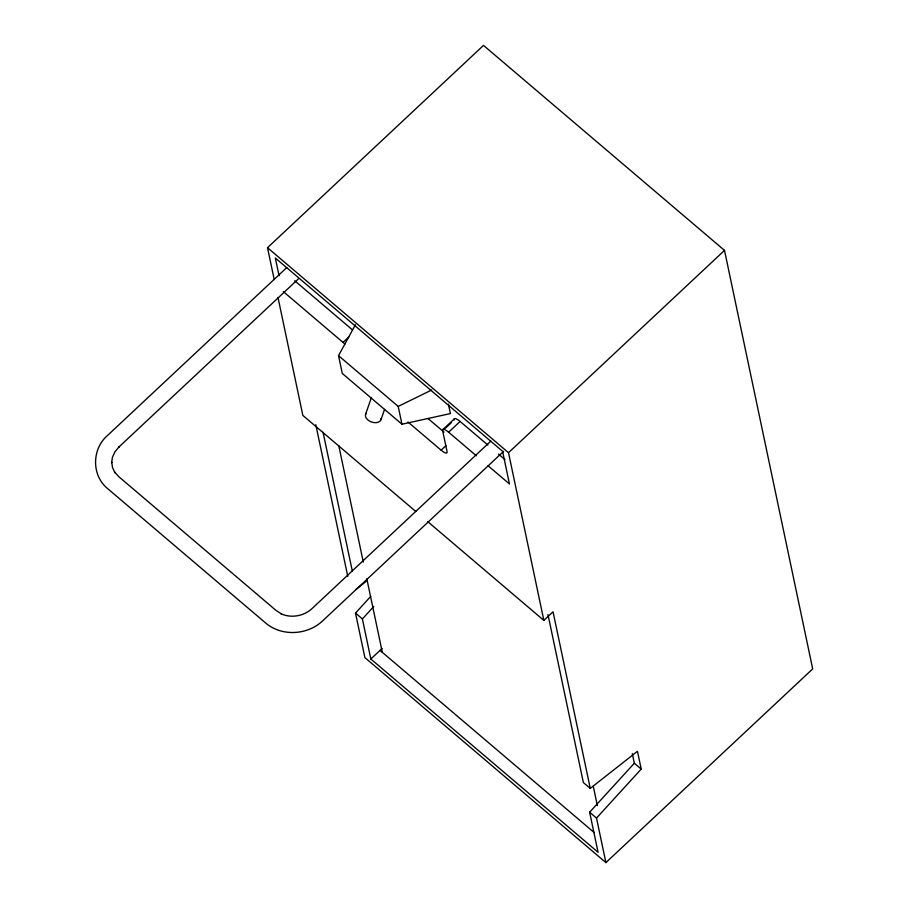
<?xml version="1.0" encoding="UTF-8"?>
<svg xmlns="http://www.w3.org/2000/svg" width="908" height="908" viewBox="0 0 908 908"><rect width="100%" height="100%" fill="white"/><g stroke="black" fill="none" stroke-linecap="round" stroke-linejoin="round"><path stroke-width="1.36" d="M365.618 414.241L371.44 397.466M380.997 419.689L384.572 409.372M448.416 404.128L450.402 413.571L401.96 424.218L342.282 373.46L338.525 355.652L355.437 324.735M274.227 279.585L267.508 247.702L483.499 45.4L724.505 250.392L812.694 668.901L605.897 862.6L364.891 657.608L355.505 613.082L370.725 596.408M632.308 753.651L634.329 763.242L589.633 812.217L598.077 852.294L370.839 659.015L362.394 618.938L373.812 606.442M605.897 862.6L596.511 818.074L641.218 769.099L637.461 751.291L590.257 788.394L583.367 782.537L547.967 614.512M286.792 267.554L107.337 435.647C91.867 449.017 91.47 475.122 107.28 488.311L266.158 623.444C282.104 636.508 307.017 635.135 322.102 621.367L503.622 451.344M298.528 278.767L118.71 447.19L119.13 446.747L114.907 451.855L112.444 457.257L111.605 462.966L111.684 462.002L112.513 467.575L114.93 472.705L114.487 471.888L118.698 476.609L276.123 610.505L281.616 614.046L281.026 613.797C291.264 618.439 303.794 616.157 312.034 608.587L490.819 441.129M283.273 291.57L343.031 342.395L348.786 337.016M443.127 429.359L454.613 418.599M445.544 428.111L451.287 422.731M407.964 421.982L441.106 450.175A9.784 2.565 46.9 0 0 447.054 451.582L442.673 430.801A9.784 2.565 46.9 0 1 448.62 432.208L460.106 421.448L487.857 445.045M441.106 450.175L445.885 445.692M590.257 788.394L553.04 611.788L543.847 620.402L508.514 452.695L724.505 250.392M370.839 659.015L382.098 648.471M356.14 589.258L367.116 580.632M338.525 355.652L398.203 406.409L431.731 389.975M267.508 247.702L508.514 452.695M294.771 280.81L352.395 329.82M498.526 454.125L504.927 459.561M448.62 432.208L476.359 455.805M488.107 465.793L509.445 483.941L502.567 451.287L275.328 258.008L279.062 275.703M428.009 418.497L444.035 432.14M415.819 511.499L302.852 415.41L278.018 297.597M427.657 521.567L543.847 620.402M634.329 763.242L641.218 769.099M355.505 613.082L362.394 618.938M589.633 812.217L596.511 818.074M380.032 650.4L594.207 832.579M593.253 786.158L597.35 805.578M398.203 406.409L401.96 424.218M338.741 445.544L363.302 562.097M366.809 578.748L382.313 652.285M323.055 432.253L352.372 571.359M315.814 424.74L347.798 576.501M343.031 342.395A9.784 2.565 46.9 0 1 344.847 344.064M454.159 420.041A9.784 2.565 46.9 0 1 460.106 421.448M381.212 418.293A8.161 5.369 19.1 0 1 371.474 422.004A8.161 5.369 19.1 0 1 366.355 413.026"/></g></svg>
